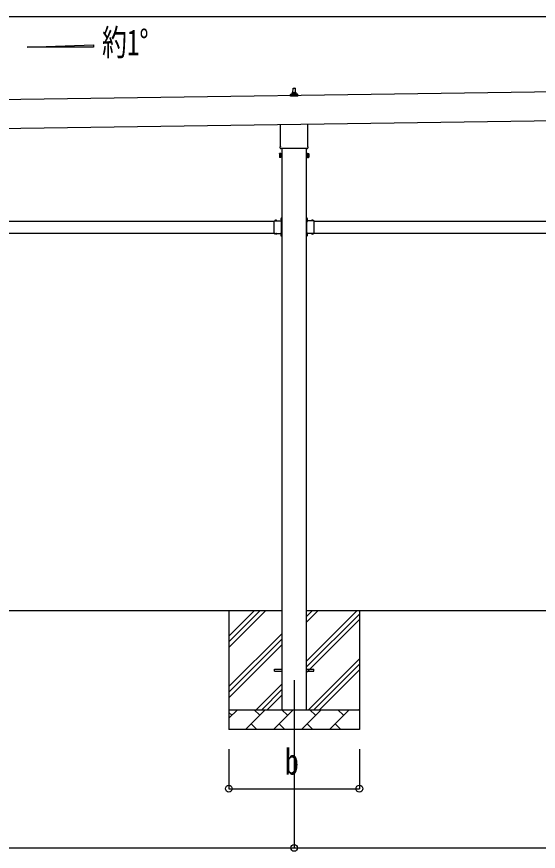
# Model space of a CAD drawing. Units: millimetres, scale not verified. Extents: x -16820 to 16820, y -11880 to 11880.
# Drawn here: x -6128 to -3490, y -6141 to -1916 of the extents above; entities that cross this region are included whole.
import ezdxf
from ezdxf.enums import TextEntityAlignment as Align

# ---------------------------------------------------------------- set-up
doc = ezdxf.new("R2010")
doc.units = ezdxf.units.MM
doc.header["$LTSCALE"] = 50
for name, color, linetype in [('0-2_USER1', 3, 'Continuous'), ('0-4_YKK_12', 2, 'Continuous'), ('0-5_YKK_13', 4, 'Continuous'), ('0-6_YKK_A1', 4, 'Continuous'), ('0-7_YKK_D', 6, 'Continuous')]:
    doc.layers.add(name, color=color, linetype=linetype)
doc.styles.add('ＭＳ ゴシック', font='')
doc.styles.get('ＭＳ ゴシック').set_extended_font_data('MS Gothic')

msp = doc.modelspace()

# ---------------------------------------------------------------- linework, layer by layer
at = {"layer": '0-4_YKK_12'}
msp.add_line((-4725.32, -5274), (-4725.32, -5774), dxfattribs=at)
at = {"layer": '0-5_YKK_13'}
for p, q in [((-4731.32, -2301.88), (-4730.6, -2278.36)), ((-4729.6, -2277.38), (-4721.05, -2277.38)), ((-4720.05, -2278.36), (-4719.32, -2301.88)), ((-4743.57, -2317.38), (-4743.57, -2309.67)), ((-4707.07, -2317.38), (-4743.57, -2317.38)), ((-4743.19, -2308.88), (-4707.46, -2308.88)), ((-4742.81, -2308.7), (-4736.09, -2307.07)), ((-4735.71, -2306.88), (-4714.94, -2306.88)), ((-4735.32, -2306.1), (-4735.32, -2301.88)), ((-4734.32, -2301.88), (-4716.32, -2301.88)), ((-4715.32, -2306.1), (-4715.32, -2301.88)), ((-4707.84, -2308.7), (-4714.56, -2307.07)), ((-4707.07, -2317.38), (-4707.07, -2309.67)), ((-4793.62, -2571.37), (-4793.62, -2460.72)), ((-4657.02, -2458.77), (-4657.02, -2571.37)), ((-4795.32, -2580.14), (-4795.32, -2574.64)), ((-4655.32, -2574.64), (-4655.32, -2580.14)), ((-4799.32, -2609.64), (-4798.56, -2608.33)), ((-4799.32, -2609.64), (-4799.32, -2626.64)), ((-4792.32, -2613.24), (-4798.56, -2613.24)), ((-4657.39, -2583.64), (-4793.26, -2583.64)), ((-4658.32, -2613.24), (-4652.08, -2613.24)), ((-4651.32, -2609.64), (-4652.08, -2608.33)), ((-4651.32, -2609.64), (-4651.32, -2626.64)), ((-4799.32, -2626.64), (-4798.56, -2627.96)), ((-4792.32, -2623.05), (-4798.56, -2623.05)), ((-4792.32, -2627.96), (-4798.56, -2627.96)), ((-4789.82, -2627.34), (-4792.32, -2627.34)), ((-4660.82, -2627.34), (-4658.32, -2627.34)), ((-4658.32, -2623.05), (-4652.08, -2623.05)), ((-4658.32, -2627.96), (-4652.08, -2627.96)), ((-4651.32, -2626.64), (-4652.08, -2627.96)), ((-4825.82, -2959.29), (-4825.82, -2948.9)), ((-4825.82, -2948.9), (-4789.42, -2948.9)), ((-4822.56, -2948.04), (-4822.56, -2948.2)), ((-4821.86, -2948.9), (-4813.79, -2948.9)), ((-4818.95, -2948.9), (-4820.27, -2946.24)), ((-4816.7, -2948.9), (-4815.37, -2946.24)), ((-4813.09, -2948.04), (-4813.09, -2948.2)), ((-4793.52, -2941), (-4787.82, -2941)), ((-4789.82, -2950.5), (-4792.82, -2950.5)), ((-4789.42, -2939.87), (-4792.08, -2938.55)), ((-4789.42, -2942.13), (-4792.08, -2943.45)), ((-4790.29, -2936.27), (-4790.12, -2936.27)), ((-4790.29, -2945.74), (-4790.12, -2945.74)), ((-4789.82, -2959.29), (-4789.82, -2952.5)), ((-4789.42, -2933.5), (-4787.82, -2933.5)), ((-4789.42, -2950.46), (-4789.42, -2933.5)), ((-4789.42, -2936.97), (-4789.42, -2945.04)), ((-4787.82, -2938), (-4789.42, -2938)), ((-4789.42, -2939), (-4787.82, -2939)), ((-4789.42, -2943), (-4787.82, -2943)), ((-4787.82, -2944), (-4789.42, -2944)), ((-4661.22, -2933.5), (-4662.82, -2933.5)), ((-4662.82, -2938), (-4661.22, -2938)), ((-4661.22, -2939), (-4662.82, -2939)), ((-4657.12, -2941), (-4662.82, -2941)), ((-4661.22, -2943), (-4662.82, -2943)), ((-4662.82, -2944), (-4661.22, -2944)), ((-4661.22, -2950.46), (-4661.22, -2933.5)), ((-4661.22, -2936.97), (-4661.22, -2945.04)), ((-4661.22, -2939.87), (-4658.57, -2938.55)), ((-4661.22, -2942.13), (-4658.57, -2943.45)), ((-4624.82, -2948.9), (-4661.22, -2948.9)), ((-4660.82, -2950.5), (-4657.82, -2950.5)), ((-4660.82, -2959.29), (-4660.82, -2952.5)), ((-4660.36, -2936.27), (-4660.52, -2936.27)), ((-4660.36, -2945.74), (-4660.52, -2945.74)), ((-4637.56, -2948.04), (-4637.56, -2948.2)), ((-4628.79, -2948.9), (-4636.86, -2948.9)), ((-4633.95, -2948.9), (-4635.27, -2946.24)), ((-4631.7, -2948.9), (-4630.37, -2946.24)), ((-4628.09, -2948.04), (-4628.09, -2948.2)), ((-4624.82, -2959.29), (-4624.82, -2948.9)), ((-4825.82, -3001.29), (-4825.82, -2960.71)), ((-4789.82, -3001.29), (-4789.82, -2960.71)), ((-4660.82, -3001.29), (-4660.82, -2960.71)), ((-4624.82, -3001.29), (-4624.82, -2960.71)), ((-4825.82, -3013.1), (-4825.82, -3002.71)), ((-4825.82, -3013.1), (-4789.42, -3013.1)), ((-4822.56, -3013.96), (-4822.56, -3013.8)), ((-4821.86, -3013.1), (-4813.79, -3013.1)), ((-4818.95, -3013.1), (-4820.27, -3015.76)), ((-4816.7, -3013.1), (-4815.37, -3015.76)), ((-4813.09, -3013.96), (-4813.09, -3013.8)), ((-4792.82, -3011.5), (-4789.82, -3011.5)), ((-4789.42, -3019.87), (-4792.08, -3018.55)), ((-4789.42, -3022.13), (-4792.08, -3023.45)), ((-4790.29, -3016.27), (-4790.12, -3016.27)), ((-4790.29, -3025.74), (-4790.12, -3025.74)), ((-4789.82, -3009.5), (-4789.82, -3002.71)), ((-4789.42, -3028.5), (-4789.42, -3011.54)), ((-4789.42, -3016.97), (-4789.42, -3025.04)), ((-4789.42, -3019), (-4787.82, -3019)), ((-4789.42, -3023), (-4787.82, -3023)), ((-4789.42, -3028.5), (-4787.82, -3028.5)), ((-4661.22, -3019), (-4662.82, -3019)), ((-4661.22, -3023), (-4662.82, -3023)), ((-4661.22, -3028.5), (-4662.82, -3028.5)), ((-4661.22, -3028.5), (-4661.22, -3011.54)), ((-4624.82, -3013.1), (-4661.22, -3013.1)), ((-4661.22, -3016.97), (-4661.22, -3025.04)), ((-4661.22, -3019.87), (-4658.57, -3018.55)), ((-4661.22, -3022.13), (-4658.57, -3023.45)), ((-4660.82, -3009.5), (-4660.82, -3002.71)), ((-4657.82, -3011.5), (-4660.82, -3011.5)), ((-4660.36, -3016.27), (-4660.52, -3016.27)), ((-4660.36, -3025.74), (-4660.52, -3025.74)), ((-4637.56, -3013.96), (-4637.56, -3013.8)), ((-4628.79, -3013.1), (-4636.86, -3013.1)), ((-4633.95, -3013.1), (-4635.27, -3015.76)), ((-4631.7, -3013.1), (-4630.37, -3015.76)), ((-4628.09, -3013.96), (-4628.09, -3013.8)), ((-4624.82, -3013.1), (-4624.82, -3002.71)), ((-4825.32, -5219.5), (-4787.82, -5219.5)), ((-4825.32, -5228.5), (-4825.32, -5219.5)), ((-4825.32, -5228.5), (-4787.82, -5228.5)), ((-4662.82, -5219.5), (-4625.32, -5219.5)), ((-4662.82, -5228.5), (-4625.32, -5228.5)), ((-4625.32, -5228.5), (-4625.32, -5219.5))]:
    msp.add_line(p, q, dxfattribs=at)
for points in [[(-4792.32, -2627.96), (-4792.32, -2608.33), (-4798.56, -2608.33)], [(-4792.32, -2627.34), (-4792.32, -2608.94), (-4789.82, -2608.94)], [(-4658.32, -2627.34), (-4658.32, -2608.94), (-4660.82, -2608.94)], [(-4658.32, -2627.96), (-4658.32, -2608.33), (-4652.08, -2608.33)], [(-4789.82, -2952.5), (-4792.82, -2952.5), (-4792.82, -2948.9)], [(-4787.82, -2948.5), (-4787.82, -2942.5), (-4787.82, -2939.5), (-4787.82, -2933.5)], [(-4662.82, -2948.5), (-4662.82, -2942.5), (-4662.82, -2939.5), (-4662.82, -2933.5)], [(-4660.82, -2952.5), (-4657.82, -2952.5), (-4657.82, -2948.9)], [(-4789.82, -3009.5), (-4792.82, -3009.5), (-4792.82, -3013.1)], [(-4787.82, -3028.5), (-4787.82, -3022.5), (-4787.82, -3019.5), (-4787.82, -3013.5)], [(-4662.82, -3028.5), (-4662.82, -3022.5), (-4662.82, -3019.5), (-4662.82, -3013.5)], [(-4660.82, -3009.5), (-4657.82, -3009.5), (-4657.82, -3013.1)]]:
    msp.add_lwpolyline(points, dxfattribs=at)
for points in [[(-4789.82, -2628.64), (-4789.82, -2607.64), (-4787.82, -2607.64), (-4787.82, -2628.64)], [(-4660.82, -2628.64), (-4660.82, -2607.64), (-4662.82, -2607.64), (-4662.82, -2628.64)]]:
    msp.add_lwpolyline(points, close=True, dxfattribs=at)
for centre, radius, start, end in [((-4729.6, -2278.38), 1, 90, 178.60509), ((-4721.05, -2278.38), 1, 1.39491, 90), ((-4742.57, -2309.67), 1, 103.62699, 180), ((-4736.32, -2306.1), 1, 283.62699, 0), ((-4731.24, -2302.52), 4.13, 90, 171.17633), ((-4734.32, -2302.88), 1, 90, 180), ((-4721.99, -2301.88), 4.83, 133.60282, 180), ((-4728.66, -2301.88), 4.83, 0, 46.39718), ((-4719.41, -2302.52), 4.13, 8.82367, 90), ((-4716.32, -2302.88), 1, 0, 90), ((-4714.32, -2306.1), 1, 180, 256.37301), ((-4708.07, -2309.67), 1, 0, 76.37301), ((-4791.32, -2574.64), 4, 125.09963, 180), ((-4659.32, -2574.64), 4, 0, 54.90037), ((-4794.98, -2610.78), 4.34, 145.61575, 214.38425), ((-4783.08, -2618.14), 16.24, 162.41205, 197.58795), ((-4791.32, -2580.14), 4, 180, 194.47751), ((-4791.32, -2580.14), 4, 194.47751, 241.04498), ((-4659.32, -2580.14), 4, 298.95502, 345.52249), ((-4659.32, -2580.14), 4, 345.52249, 0), ((-4655.67, -2610.78), 4.34, 325.61575, 34.38425), ((-4667.56, -2618.14), 16.24, 342.41205, 17.58795), ((-4794.98, -2625.5), 4.34, 145.61575, 214.38425), ((-4655.67, -2625.5), 4.34, 325.61575, 34.38425), ((-4821.7, -2948.04), 0.862, 129.12355, 180), ((-4821.86, -2948.2), 0.7, 180, 270), ((-4817.82, -2952.8), 7, 90, 129.12355), ((-4817.82, -2952.8), 7, 50.87645, 90), ((-4813.79, -2948.2), 0.7, 270, 0), ((-4813.95, -2948.04), 0.862, 0, 50.87645), ((-4785.52, -2941), 7, 140.87645, 180), ((-4785.52, -2941), 7, 180, 219.12355), ((-4790.29, -2937.13), 0.862, 90, 140.87645), ((-4790.29, -2944.87), 0.862, 219.12355, 270), ((-4790.12, -2936.97), 0.7, 0, 90), ((-4790.12, -2945.04), 0.7, 270, 0), ((-4789.82, -2948.5), 2, 270, 0), ((-4660.82, -2948.5), 2, 180, 270), ((-4660.52, -2936.97), 0.7, 90, 180), ((-4660.52, -2945.04), 0.7, 180, 270), ((-4660.36, -2937.13), 0.862, 39.12355, 90), ((-4660.36, -2944.87), 0.862, 270, 320.87645), ((-4665.12, -2941), 7, 0, 39.12355), ((-4665.12, -2941), 7, 320.87645, 0), ((-4636.7, -2948.04), 0.862, 129.12355, 180), ((-4636.86, -2948.2), 0.7, 180, 270), ((-4632.82, -2952.8), 7, 90, 129.12355), ((-4632.82, -2952.8), 7, 50.87645, 90), ((-4628.79, -2948.2), 0.7, 270, 0), ((-4628.95, -2948.04), 0.862, 0, 50.87645), ((-4826.52, -2960), 1, 314.427, 45.573), ((-4789.12, -2960), 1, 134.427, 225.573), ((-4661.52, -2960), 1, 314.427, 45.573), ((-4624.12, -2960), 1, 134.427, 225.573), ((-4826.52, -3002), 1, 314.427, 45.573), ((-4821.86, -3013.8), 0.7, 90, 180), ((-4821.7, -3013.96), 0.862, 180, 230.87645), ((-4817.82, -3009.2), 7, 230.87645, 270), ((-4817.82, -3009.2), 7, 270, 309.12355), ((-4813.79, -3013.8), 0.7, 0, 90), ((-4813.95, -3013.96), 0.862, 309.12355, 0), ((-4785.52, -3021), 7, 140.87645, 180), ((-4785.52, -3021), 7, 180, 219.12355), ((-4790.29, -3017.13), 0.862, 90, 140.87645), ((-4790.29, -3024.87), 0.862, 219.12355, 270), ((-4789.12, -3002), 1, 134.427, 225.573), ((-4790.12, -3016.97), 0.7, 0, 90), ((-4790.12, -3025.04), 0.7, 270, 0), ((-4789.82, -3013.5), 2, 0, 90), ((-4660.82, -3013.5), 2, 90, 180), ((-4660.52, -3016.97), 0.7, 90, 180), ((-4660.52, -3025.04), 0.7, 180, 270), ((-4661.52, -3002), 1, 314.427, 45.573), ((-4660.36, -3017.13), 0.862, 39.12355, 90), ((-4660.36, -3024.87), 0.862, 270, 320.87645), ((-4665.12, -3021), 7, 0, 39.12355), ((-4665.12, -3021), 7, 320.87645, 0), ((-4636.86, -3013.8), 0.7, 90, 180), ((-4636.7, -3013.96), 0.862, 180, 230.87645), ((-4632.82, -3009.2), 7, 230.87645, 270), ((-4632.82, -3009.2), 7, 270, 309.12355), ((-4628.79, -3013.8), 0.7, 0, 90), ((-4628.95, -3013.96), 0.862, 309.12355, 0), ((-4624.12, -3002), 1, 134.427, 225.573)]:
    msp.add_arc(centre, radius, start, end, dxfattribs=at)
at = {"layer": '0-6_YKK_A1'}
for p, q in [((-6076.07, -2070.18), (-5740.07, -2057.76)), ((-5740.07, -2070.18), (-6076.07, -2070.18)), ((-5740.07, -2057.76), (-5740.07, -2070.18)), ((-3235.38, -2293.44), (-8622.42, -2370.37)), ((-8620.35, -2515.39), (-3233.31, -2438.43)), ((-4787.82, -2583.64), (-4787.82, -5424)), ((-4662.82, -5424), (-4662.82, -2583.64)), ((-7624.82, -2951), (-4825.82, -2951)), ((-4624.82, -2951), (-1825.82, -2951)), ((-7624.82, -3011), (-4825.82, -3011)), ((-4792.82, -3011), (-4788.32, -3011)), ((-4657.82, -3011), (-4662.32, -3011)), ((-4624.82, -3011), (-1825.82, -3011)), ((-4787.82, -4924), (-7662.82, -4924)), ((-5055.32, -4924), (-5055.32, -5524)), ((-5055.32, -5109.05), (-4870.27, -4924)), ((-5055.32, -5080.77), (-4898.56, -4924)), ((-5055.32, -5052.48), (-4926.84, -4924)), ((-1787.82, -4924), (-4662.82, -4924)), ((-4662.82, -5179.1), (-4407.72, -4924)), ((-4662.82, -4981.11), (-4605.71, -4924)), ((-4662.82, -4952.82), (-4634, -4924)), ((-4662.82, -5207.38), (-4395.32, -4939.88)), ((-4395.32, -4924), (-4395.32, -5524)), ((-4662.82, -5235.67), (-4395.32, -4968.17)), ((-5055.32, -5307.04), (-4787.82, -5039.54)), ((-5055.32, -5335.32), (-4787.82, -5067.82)), ((-5055.32, -5363.61), (-4787.82, -5096.11)), ((-4653.17, -5424), (-4395.32, -5166.16)), ((-4624.88, -5424), (-4395.32, -5194.44)), ((-4596.6, -5424), (-4395.32, -5222.73)), ((-4917.72, -5424), (-4787.82, -5294.1)), ((-4889.44, -5424), (-4787.82, -5322.38)), ((-4861.16, -5424), (-4787.82, -5350.67)), ((-5055.32, -5424), (-4395.32, -5424)), ((-5055.32, -5466.89), (-5012.43, -5424)), ((-5040.98, -5452.55), (-5055.32, -5438.21)), ((-4971.01, -5524), (-4871.01, -5424)), ((-4899.56, -5452.55), (-4928.12, -5424)), ((-4829.59, -5524), (-4729.59, -5424)), ((-4758.14, -5452.55), (-4786.69, -5424)), ((-4688.17, -5524), (-4588.17, -5424)), ((-4616.72, -5452.55), (-4645.27, -5424)), ((-4546.74, -5524), (-4446.74, -5424)), ((-4475.3, -5452.55), (-4503.85, -5424)), ((-4398.61, -5424), (-4395.32, -5420.72)), ((-4395.32, -5524), (-5055.32, -5524)), ((-4942.46, -5495.45), (-4913.9, -5524)), ((-4801.03, -5495.45), (-4772.48, -5524)), ((-4659.61, -5495.45), (-4631.06, -5524)), ((-4518.19, -5495.45), (-4489.64, -5524))]:
    msp.add_line(p, q, dxfattribs=at)
for points in [[(-4792.82, -2951), (-4788.32, -2951), (-4788.32, -3011)], [(-4657.82, -2951), (-4662.32, -2951), (-4662.32, -3011)]]:
    msp.add_lwpolyline(points, dxfattribs=at)
at = {"layer": '0-7_YKK_D'}
for p, q in [((1981.1, -1915.89), (-8439.91, -1915.89)), ((-5055.32, -5624), (-5055.32, -5825)), ((-4725.32, -5624), (-4725.32, -6125)), ((-4725.32, -5624), (-4725.32, -6125)), ((-4395.32, -5624), (-4395.32, -5825)), ((-5055.32, -5824), (-4395.32, -5824)), ((-7725.32, -6124), (-4725.32, -6124)), ((-4725.32, -6124), (-1725.32, -6124))]:
    msp.add_line(p, q, dxfattribs=at)
for centre in [(-5055.32, -5824), (-4395.32, -5824), (-4725.32, -6124), (-4725.32, -6124)]:
    msp.add_circle(centre, 17, dxfattribs=at)

# ---------------------------------------------------------------- texts
at = {"layer": '0-2_USER1', "style": 'ＭＳ ゴシック', "width": 0.7}
msp.add_text('約1°', height=132, dxfattribs=at).set_placement((-5696.77, -2151.69), align=Align.BOTTOM_LEFT)
at = {"layer": '0-7_YKK_D', "style": 'ＭＳ ゴシック', "width": 0.8}
msp.add_text('b', height=132, dxfattribs=at).set_placement((-4773.32, -5792), align=Align.BOTTOM_LEFT)

doc.saveas('drawing.dxf')
